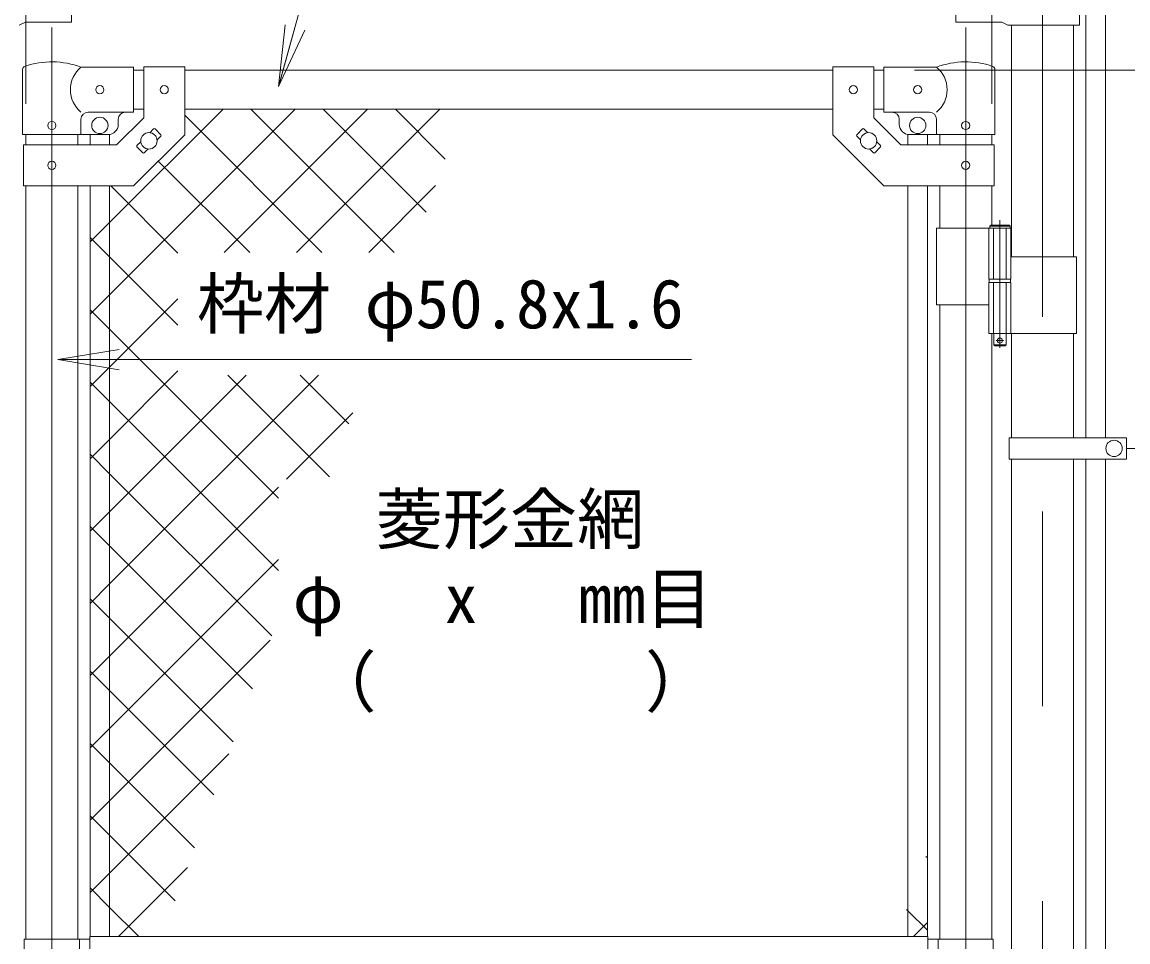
# Model space of a CAD drawing. Units: millimetres, scale not verified. Extents: x -6300 to 6300, y -4455 to 4455.
# Drawn here: x -3397 to -2315, y 91 to 991 of the extents above; entities that cross this region are included whole.
import ezdxf
from ezdxf.enums import TextEntityAlignment as Align

# ---------------------------------------------------------------- set-up
doc = ezdxf.new("R2010")
doc.units = ezdxf.units.MM
doc.header["$LTSCALE"] = 30
doc.linetypes.add('DASHED', pattern=[7.5, 6, -1.5])
doc.linetypes.add('USER1', pattern=[50.8, 31.75, -6.35, 6.35, -6.35])
for name, color, linetype, lineweight in [('0-0_D-STR-TXT', 7, 'Continuous', 9), ('0-3_D-BMK', 2, 'USER1', 13), ('0-4_D-STR1', 1, 'Continuous', 18), ('0-5_D-STR3', 3, 'Continuous', 13), ('0-6_D-STR-DIM', 7, 'Continuous', 9), ('0-7_0', 7, 'Continuous', 9), ('0-B_D-STR2', 7, 'Continuous', 9)]:
    doc.layers.add(name, color=color, linetype=linetype, lineweight=lineweight)
doc.styles.add('ＭＳ ゴシック', font='')
doc.styles.get('ＭＳ ゴシック').set_extended_font_data('MS Gothic')

# ---------------------------------------------------------------- blocks, each defined once
blk = doc.blocks.new('_Open')
at = {"layer": '0-7_0'}
blk.add_line((-30, 5), (0, 0), dxfattribs=at)
blk.add_lwpolyline([(-30, -5), (0, 0), (-30, 0)], dxfattribs=at)

msp = doc.modelspace()

# ---------------------------------------------------------------- linework, layer by layer
at = {"layer": '0-0_D-STR-TXT'}
for points in [[(-2498.67, 1330.93), (-3034.87, 1330.93), (-3145.38, 929.87)], [(-2742.12, 660.76), (-3162.95, 660.76), (-3360.1, 660.76)]]:
    msp.add_lwpolyline(points, dxfattribs=at)
at = {"layer": '0-3_D-BMK'}
for p, q in [((-2398.51, 3179.08), (-2398.51, -1266.74)), ((-3367.86, 985.57), (-3367.86, -852.82)), ((-2473.66, 985.57), (-2473.66, -852.82)), ((-2440.24, 797.26), (-2440.24, 672.37)), ((-2443.86, 679.34), (-2436.61, 679.34))]:
    msp.add_line(p, q, dxfattribs=at)
at = {"layer": '0-4_D-STR1'}
for p, q in [((-2428.76, 987.94), (-2428.76, 761.34)), ((-2368.26, 987.94), (-2368.26, 761.34)), ((-3287.86, 943.84), (-3277.86, 943.84)), ((-3237.86, 943.84), (-2603.66, 943.84)), ((-2563.66, 943.84), (-2553.66, 943.84)), ((-3287.86, 905.84), (-3277.86, 905.84)), ((-3237.86, 905.84), (-2603.66, 905.84)), ((-2563.66, 905.84), (-2553.66, 905.84)), ((-3393.26, 880.84), (-3393.26, 870.79)), ((-3342.46, 880.84), (-3342.46, 870.79)), ((-2499.06, 880.84), (-2499.06, 870.79)), ((-2448.26, 880.84), (-2448.26, 870.79)), ((-3393.26, 830.79), (-3393.26, 93.84)), ((-3342.46, 830.79), (-3342.46, 93.84)), ((-2499.06, 830.79), (-2499.06, 789.34)), ((-2448.26, 830.79), (-2448.26, 792.34)), ((-2499.06, 714.34), (-2499.06, 93.84)), ((-2448.26, 686.34), (-2448.26, 93.84)), ((-2428.76, 686.34), (-2428.76, 584.34)), ((-2368.26, 686.34), (-2368.26, 584.34)), ((-2428.76, 563.34), (-2428.76, -105.66)), ((-2368.26, 563.34), (-2368.26, -105.66))]:
    msp.add_line(p, q, dxfattribs=at)
at = {"layer": '0-5_D-STR3'}
for p, q in [((-2356.01, 1158.54), (-2356.01, 584.34)), ((-2337.01, 1158.54), (-2337.01, 584.34)), ((-3348.51, 990.94), (-3348.51, 1034.94)), ((-2483.51, 990.94), (-2483.51, 1034.94)), ((-2362.41, 1037.94), (-2362.41, 987.94)), ((-3393.71, 990.94), (-3399.71, 987.94)), ((-3393.71, 990.94), (-3348.51, 990.94)), ((-2438.31, 990.94), (-2483.51, 990.94)), ((-2438.31, 990.94), (-2432.31, 987.94)), ((-2362.41, 987.94), (-2432.31, 987.94)), ((-3396.41, 880.84), (-3396.41, 944.53)), ((-3287.86, 946.84), (-3339.31, 946.84)), ((-3287.86, 946.84), (-3287.86, 902.84)), ((-3277.86, 947.04), (-3277.86, 897.36)), ((-3277.86, 947.04), (-3237.86, 947.04)), ((-3237.86, 947.04), (-3237.86, 880.79)), ((-2603.66, 947.04), (-2603.66, 880.79)), ((-2563.66, 947.04), (-2603.66, 947.04)), ((-2563.66, 947.04), (-2563.66, 897.36)), ((-2553.66, 946.84), (-2502.21, 946.84)), ((-2553.66, 946.84), (-2553.66, 902.84)), ((-2445.11, 880.84), (-2445.11, 944.53)), ((-3287.86, 902.84), (-3332.31, 902.84)), ((-2553.66, 902.84), (-2509.21, 902.84)), ((-3339.31, 880.84), (-3339.31, 895.84)), ((-3304.43, 870.79), (-3277.86, 897.36)), ((-3302.86, 895.84), (-3302.86, 890.84)), ((-2537.09, 870.79), (-2563.66, 897.36)), ((-2538.66, 895.84), (-2538.66, 890.84)), ((-2502.21, 880.84), (-2502.21, 895.84)), ((-3396.41, 880.84), (-3339.31, 880.84)), ((-3339.31, 880.84), (-3312.86, 880.84)), ((-3330.36, 880.84), (-3330.36, 870.79)), ((-3311.36, 880.84), (-3311.36, 870.79)), ((-3271.98, 882.74), (-3268.26, 886.46)), ((-3266.85, 886.46), (-3261.19, 880.8)), ((-3264.91, 875.67), (-3261.19, 879.38)), ((-2574.67, 886.46), (-2580.32, 880.8)), ((-2576.61, 875.67), (-2580.32, 879.38)), ((-2569.54, 882.74), (-2573.25, 886.46)), ((-2530.16, 880.84), (-2530.16, 870.79)), ((-2502.21, 880.84), (-2528.66, 880.84)), ((-2511.16, 880.84), (-2511.16, 870.79)), ((-2445.11, 880.84), (-2502.21, 880.84)), ((-3395.56, 870.79), (-3304.43, 870.79)), ((-3395.56, 870.79), (-3395.56, 830.79)), ((-3284.52, 870.19), (-3280.81, 873.91)), ((-3284.52, 868.78), (-3278.87, 863.12)), ((-3277.45, 863.12), (-3273.74, 866.84)), ((-2564.06, 863.12), (-2567.78, 866.84)), ((-2556.99, 868.78), (-2562.65, 863.12)), ((-2556.99, 870.19), (-2560.71, 873.91)), ((-2445.96, 870.79), (-2537.09, 870.79)), ((-2445.96, 870.79), (-2445.96, 830.79)), ((-3330.36, 830.79), (-3330.36, 96.34)), ((-3311.36, 830.79), (-3311.36, 96.34)), ((-2530.16, 830.79), (-2530.16, 96.34)), ((-2511.16, 830.79), (-2511.16, 96.34)), ((-2430.24, 791.34), (-2450.24, 791.34)), ((-2449.24, 792.34), (-2431.24, 792.34)), ((-2430.24, 791.34), (-2431.24, 792.34)), ((-2430.24, 791.34), (-2430.24, 789.34)), ((-2502.21, 789.34), (-2502.21, 714.34)), ((-2502.21, 789.34), (-2429.44, 789.34)), ((-2451.04, 789.34), (-2451.04, 739.34)), ((-2429.44, 789.34), (-2429.44, 739.34)), ((-2429.44, 761.34), (-2365.21, 761.34)), ((-2365.21, 761.34), (-2365.21, 686.34)), ((-2451.04, 739.34), (-2429.44, 739.34)), ((-2451.04, 736.34), (-2429.44, 736.34)), ((-2451.04, 736.34), (-2451.04, 686.34)), ((-2450.74, 739.34), (-2450.74, 736.34)), ((-2450.74, 736.34), (-2429.74, 736.34)), ((-2429.74, 739.34), (-2429.74, 736.34)), ((-2429.44, 736.34), (-2429.44, 686.34)), ((-2502.21, 714.34), (-2451.26, 714.34)), ((-2451.04, 686.34), (-2365.21, 686.34)), ((-2446.24, 686.34), (-2446.24, 675.34)), ((-2445.24, 674.34), (-2446.24, 675.34)), ((-2445.24, 674.34), (-2435.24, 674.34)), ((-2435.24, 674.34), (-2434.24, 675.34)), ((-2431.31, 584.34), (-2431.31, 563.34)), ((-2431.31, 584.34), (-2316.51, 584.34)), ((-2316.51, 584.34), (-2316.51, 563.34)), ((-2048.51, 573.84), (-2316.51, 573.84)), ((-2431.31, 563.34), (-2316.51, 563.34)), ((-2356.01, 563.34), (-2356.01, -105.66)), ((-2337.01, 563.34), (-2337.01, -105.66)), ((-3394.86, 93.84), (-3394.86, 75.34)), ((-3394.86, 93.84), (-3330.76, 93.84)), ((-3340.86, 93.84), (-3340.86, 75.34)), ((-3330.76, 96.34), (-2510.76, 96.34)), ((-3330.76, 75.34), (-3330.76, 96.34)), ((-2510.76, 41.34), (-2510.76, 96.34)), ((-2446.66, 93.84), (-2510.76, 93.84)), ((-2500.66, 93.84), (-2500.66, 43.84)), ((-2446.66, 93.84), (-2446.66, 43.84))]:
    msp.add_line(p, q, dxfattribs=at)
at = {"layer": '0-5_D-STR3', "linetype": 'DASHED'}
for p, q in [((-2446.54, 789.34), (-2446.54, 739.34)), ((-2433.94, 789.34), (-2433.94, 739.34)), ((-2446.54, 736.34), (-2446.54, 686.34)), ((-2433.94, 736.34), (-2433.94, 686.34))]:
    msp.add_line(p, q, dxfattribs=at)
at = {"layer": '0-5_D-STR3'}
for points in [[(-3395.56, 830.79), (-3287.86, 830.79), (-3237.86, 880.79)], [(-2445.96, 830.79), (-2553.66, 830.79), (-2603.66, 880.79)], [(-2449.24, 792.34), (-2450.24, 791.34), (-2450.24, 789.34)], [(-2434.24, 686.34), (-2434.24, 675.34), (-2446.24, 675.34)]]:
    msp.add_lwpolyline(points, dxfattribs=at)
for centre, radius in [((-3320.86, 924.84), 4), ((-3257.86, 924.79), 4), ((-2583.66, 924.79), 4), ((-2520.66, 924.84), 4), ((-3367.86, 889.84), 4), ((-3320.86, 889.84), 8), ((-2520.66, 889.84), 8), ((-2473.66, 889.84), 4), ((-3272.86, 874.79), 8), ((-2568.66, 874.79), 8), ((-3367.86, 850.79), 4), ((-2473.66, 850.79), 4), ((-2440.24, 679.34), 2.5), ((-2328.51, 573.84), 8)]:
    msp.add_circle(centre, radius, dxfattribs=at)
for centre, radius, start, end in [((-3367.86, 872.11), 80, 69.0916, 109.22051), ((-2473.66, 872.11), 80, 70.77949, 110.9084), ((-3393.11, 944.53), 3.3, 109.22051, 180), ((-3321.11, 924.84), 28.55, 129.59418, 230.40582), ((-2520.4, 924.84), 28.55, 309.59418, 50.40582), ((-2448.41, 944.53), 3.3, 0, 70.77949), ((-3332.31, 895.84), 7, 90, 180), ((-3295.86, 895.84), 7, 90, 180), ((-2545.66, 895.84), 7, 0, 90), ((-2509.21, 895.84), 7, 0, 90), ((-3312.86, 890.84), 10, 270, 0), ((-2528.66, 890.84), 10, 180, 270), ((-3267.55, 885.75), 1, 45, 135), ((-3261.9, 880.09), 1, 315, 45), ((-2579.62, 880.09), 1, 135, 225), ((-2573.96, 885.75), 1, 45, 135), ((-3283.82, 869.49), 1, 135, 225), ((-2557.7, 869.49), 1, 315, 45), ((-3278.16, 863.83), 1, 225, 315), ((-2563.35, 863.83), 1, 225, 315)]:
    msp.add_arc(centre, radius, start, end, dxfattribs=at)
at = {"layer": '0-6_D-STR-DIM'}
for p, q in [((-3393.26, 910.84), (-3393.26, 3423.84)), ((-2448.26, 910.84), (-2448.26, 3423.84)), ((-2523.66, 943.84), (-1718.51, 943.84)), ((-2523.66, 943.84), (-1718.51, 943.84)), ((-2523.66, 943.84), (-1548.51, 943.84)), ((-2523.66, 943.84), (-1548.51, 943.84))]:
    msp.add_line(p, q, dxfattribs=at)
at = {"layer": '0-B_D-STR2'}
for p, q in [((-3311.36, 794.82), (-3200.33, 905.84)), ((-3311.36, 724.1), (-3129.62, 905.84)), ((-3103.52, 765.54), (-3237.86, 899.88)), ((-3199.21, 765.54), (-3058.91, 905.84)), ((-3032.81, 765.54), (-3173.1, 905.84)), ((-3128.5, 765.54), (-2988.2, 905.84)), ((-3001.72, 805.16), (-3102.39, 905.84)), ((-2982.85, 857), (-3031.68, 905.84)), ((-3174.23, 765.54), (-3263.67, 854.98)), ((-3244.41, 765.01), (-3310.19, 830.79)), ((-3057.79, 765.54), (-2992.3, 831.03)), ((-3330.36, 775.82), (-3311.36, 794.82)), ((-3330.36, 705.1), (-3311.36, 724.1)), ((-3311.36, 653.39), (-3244.41, 720.34)), ((-3311.36, 690.54), (-3330.36, 709.54)), ((-3146.01, 525.19), (-3311.36, 690.54)), ((-3330.36, 634.39), (-3311.36, 653.39)), ((-3311.36, 582.68), (-3244.41, 649.63)), ((-3311.36, 619.83), (-3330.36, 638.83)), ((-3096.06, 545.95), (-3195.65, 645.54)), ((-3077.19, 597.79), (-3124.94, 645.54)), ((-3146.01, 454.48), (-3311.36, 619.83)), ((-3138.07, 543.84), (-3073.23, 608.68)), ((-3330.36, 563.68), (-3311.36, 582.68)), ((-3311.36, 549.12), (-3330.36, 568.12)), ((-3152.67, 390.43), (-3311.36, 549.12)), ((-3311.36, 478.41), (-3330.36, 497.41)), ((-3171.54, 338.58), (-3311.36, 478.41)), ((-3311.36, 407.7), (-3330.36, 426.7)), ((-3190.4, 286.74), (-3311.36, 407.7)), ((-3311.36, 229.13), (-3154.16, 386.33)), ((-3311.36, 336.98), (-3330.36, 355.98)), ((-3209.27, 234.9), (-3311.36, 336.98)), ((-3311.36, 266.27), (-3330.36, 285.27)), ((-3311.36, 158.42), (-3194.62, 275.15)), ((-3228.14, 183.06), (-3311.36, 266.27)), ((-3330.36, 210.13), (-3311.36, 229.13)), ((-3311.36, 195.56), (-3330.36, 214.56)), ((-3247.01, 131.22), (-3311.36, 195.56)), ((-2511.16, 173.18), (-2512.75, 174.77)), ((-3302.73, 96.34), (-3235.09, 163.98)), ((-3330.36, 139.42), (-3311.36, 158.42)), ((-2524.91, 96.34), (-2511.16, 110.09))]:
    msp.add_line(p, q, dxfattribs=at)
for points in [[(-3244.41, 694.3), (-3311.36, 761.25), (-3330.36, 780.25)], [(-3330.36, 492.97), (-3311.36, 511.97), (-3177.79, 645.54)], [(-3330.36, 422.26), (-3311.36, 441.26), (-3107.08, 645.54)], [(-3330.36, 351.55), (-3311.36, 370.55), (-3146.01, 535.9)], [(-3330.36, 280.84), (-3311.36, 299.84), (-3146.01, 465.19)], [(-3282.84, 96.34), (-3311.36, 124.85), (-3330.36, 143.85)], [(-2511.16, 102.47), (-2530.16, 121.47), (-2531.62, 122.93)]]:
    msp.add_lwpolyline(points, dxfattribs=at)

# ---------------------------------------------------------------- block references
at = {"layer": '0-0_D-STR-TXT', "xscale": 2, "yscale": 2}
for p, rotation in [((-3145.91, 927.94), 254.59468), ((-3362.1, 660.76), 180)]:
    msp.add_blockref('_Open', p, dxfattribs=dict(at, rotation=rotation))

# ---------------------------------------------------------------- texts
at = {"layer": '0-0_D-STR-TXT', "style": 'ＭＳ ゴシック'}
for s, p in [('枠材 φ50.8x1.6', (-3225.88, 676.9)), ('菱形金網', (-3050.96, 466.24)), ('φ\u3000 x\u3000 mm目', (-3132.17, 388.65)), ('（\u3000\u3000\u3000\u3000）', (-3115.93, 307))]:
    msp.add_text(s, height=48.17, dxfattribs=at).set_placement(p, align=Align.BOTTOM_LEFT)

doc.saveas('drawing.dxf')
